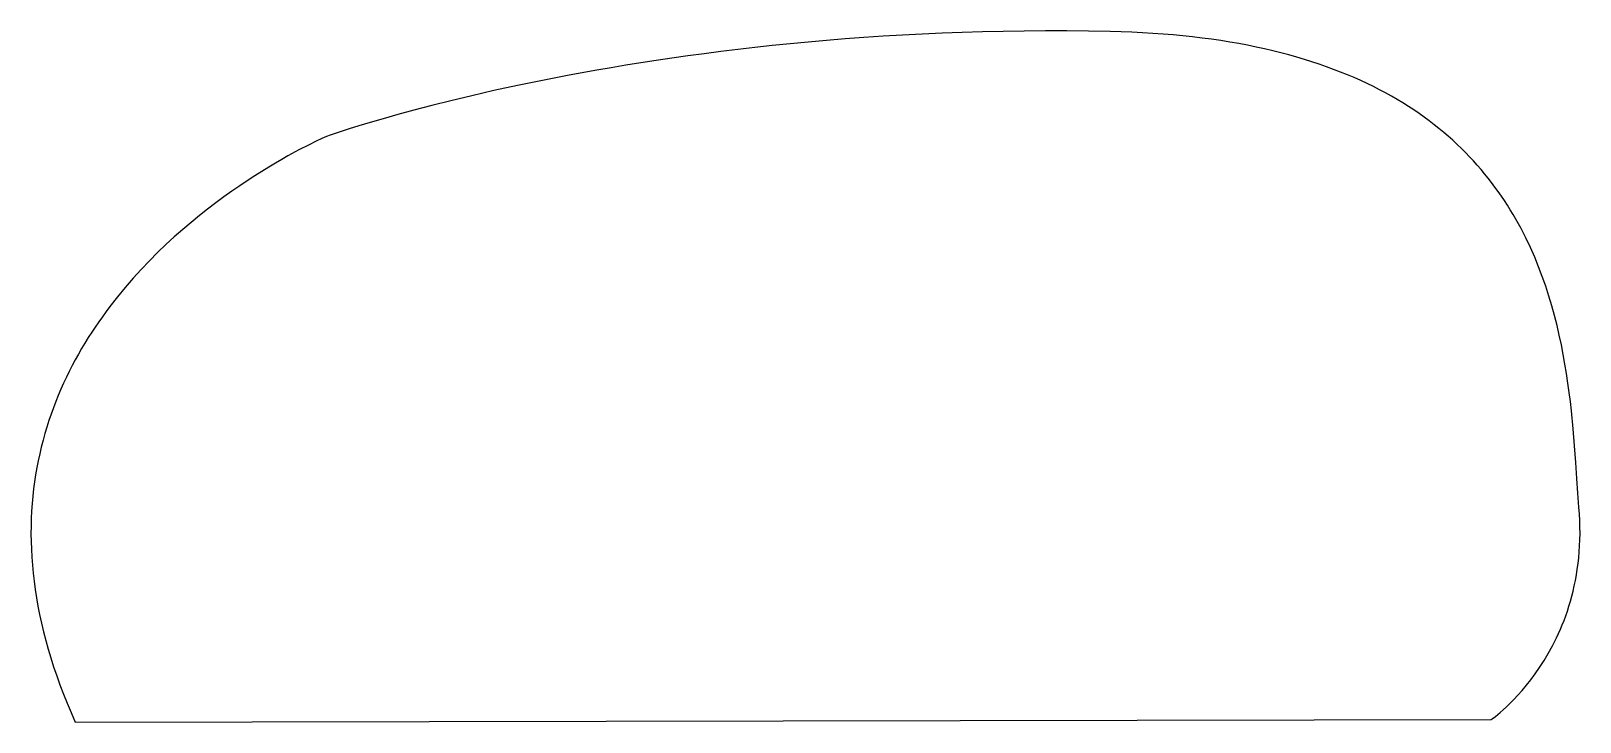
# Model space of a CAD drawing. Extents: x -1248 to 1474, y -429 to 787.
import ezdxf

# ---------------------------------------------------------------- set-up
doc = ezdxf.new("R2010")
doc.units = 0

msp = doc.modelspace()

# ---------------------------------------------------------------- linework, layer by layer
at = {"layer": 'Layer 1'}
for p, q in [((85.403219, 763.905408), (54.208951, 760.732016)), ((117.097068, 766.912274), (85.403219, 763.905408)), ((149.284018, 769.742991), (117.097068, 766.912274)), ((181.95759, 772.387938), (149.284018, 769.742991)), ((215.111301, 774.837491), (181.95759, 772.387938)), ((248.738673, 777.082029), (215.111301, 774.837491)), ((282.833226, 779.111928), (248.738673, 777.082029)), ((317.388478, 780.917567), (282.833226, 779.111928)), ((352.397949, 782.489323), (317.388478, 780.917567)), ((387.85516, 783.817574), (352.397949, 782.489323)), ((423.75363, 784.892697), (387.85516, 783.817574)), ((460.08688, 785.70507), (423.75363, 784.892697)), ((496.848427, 786.24507), (460.08688, 785.70507)), ((534.031793, 786.503076), (496.848427, 786.24507)), ((571.630498, 786.469464), (534.031793, 786.503076)), ((609.63806, 786.134613), (571.630498, 786.469464)), ((648.048, 785.4889), (609.63806, 786.134613)), ((667.198164, 784.986603), (648.048, 785.4889)), ((686.041381, 784.285684), (667.198164, 784.986603)), ((704.580192, 783.38861), (686.041381, 784.285684)), ((722.817137, 782.297849), (704.580192, 783.38861)), ((740.754757, 781.015867), (722.817137, 782.297849)), ((758.395592, 779.545131), (740.754757, 781.015867)), ((775.742183, 777.888109), (758.395592, 779.545131)), ((792.797071, 776.047266), (775.742183, 777.888109)), ((809.562796, 774.025071), (792.797071, 776.047266)), ((826.041899, 771.82399), (809.562796, 774.025071)), ((842.236921, 769.446489), (826.041899, 771.82399)), ((858.150402, 766.895037), (842.236921, 769.446489)), ((873.784882, 764.1721), (858.150402, 766.895037)), ((889.142903, 761.280145), (873.784882, 764.1721)), ((-122.102556, 738.733466), (-149.618309, 734.663817)), ((-94.041861, 742.703945), (-122.102556, 738.733466)), ((-65.442703, 746.565632), (-94.041861, 742.703945)), ((-36.311563, 750.308905), (-65.442703, 746.565632)), ((-6.65492, 753.924142), (-36.311563, 750.308905)), ((23.520744, 757.401719), (-6.65492, 753.924142)), ((54.208951, 760.732016), (23.520744, 757.401719)), ((904.227005, 758.221639), (889.142903, 761.280145)), ((919.039728, 754.999048), (904.227005, 758.221639)), ((933.583613, 751.614841), (919.039728, 754.999048)), ((947.861201, 748.071483), (933.583613, 751.614841)), ((961.875032, 744.371443), (947.861201, 748.071483)), ((975.627648, 740.517186), (961.875032, 744.371443)), ((989.121588, 736.511179), (975.627648, 740.517186)), ((1002.359393, 732.355891), (989.121588, 736.511179)), ((-302.906126, 708.702219), (-349.34875, 699.691213)), ((-254.102283, 717.585975), (-302.906126, 708.702219)), ((-228.831105, 721.956078), (-254.102283, 717.585975)), ((-202.989063, 726.265501), (-228.831105, 721.956078)), ((-176.582638, 730.504621), (-202.989063, 726.265501)), ((-149.618309, 734.663817), (-176.582638, 730.504621)), ((1015.343603, 728.053787), (1002.359393, 732.355891)), ((1028.07676, 723.607335), (1015.343603, 728.053787)), ((1040.561405, 719.019001), (1028.07676, 723.607335)), ((1052.800076, 714.291253), (1040.561405, 719.019001)), ((1064.795316, 709.426557), (1052.800076, 714.291253)), ((1076.549665, 704.427382), (1064.795316, 709.426557)), ((-434.942975, 681.595362), (-473.990892, 672.664477)), ((-393.378314, 690.629934), (-434.942975, 681.595362)), ((-349.34875, 699.691213), (-393.378314, 690.629934)), ((1088.065663, 699.296192), (1076.549665, 704.427382)), ((1099.345851, 694.035456), (1088.065663, 699.296192)), ((1110.392769, 688.647641), (1099.345851, 694.035456)), ((1121.208959, 683.135213), (1110.392769, 688.647641)), ((1131.796961, 677.500639), (1121.208959, 683.135213)), ((-544.329125, 655.421681), (-575.515757, 647.263728)), ((-510.470223, 663.914256), (-544.329125, 655.421681)), ((-473.990892, 672.664477), (-510.470223, 663.914256)), ((1142.159315, 671.746386), (1131.796961, 677.500639)), ((1152.298562, 665.874922), (1142.159315, 671.746386)), ((1162.217243, 659.888713), (1152.298562, 665.874922)), ((1171.917898, 653.790227), (1162.217243, 659.888713)), ((1181.403068, 647.581929), (1171.917898, 653.790227)), ((-629.664844, 632.259611), (-652.523614, 625.567404)), ((-603.978278, 639.517379), (-629.664844, 632.259611)), ((-575.515757, 647.263728), (-603.978278, 639.517379)), ((1190.675294, 641.266288), (1181.403068, 647.581929)), ((1199.737115, 634.84577), (1190.675294, 641.266288)), ((1208.591073, 628.322842), (1199.737115, 634.84577)), ((1217.239708, 621.699971), (1208.591073, 628.322842)), ((-729.002, 601.0239), (-737.451893, 597.237788)), ((-722.58606, 603.284048), (-729.002, 601.0239)), ((-703.61473, 609.653938), (-722.58606, 603.284048)), ((-689.550399, 614.187588), (-703.61473, 609.653938)), ((-672.502747, 619.517737), (-689.550399, 614.187588)), ((-652.523614, 625.567404), (-672.502747, 619.517737)), ((1225.685562, 614.979625), (1217.239708, 621.699971)), ((1233.931174, 608.164269), (1225.685562, 614.979625)), ((1241.979084, 601.256371), (1233.931174, 608.164269)), ((1249.831835, 594.258398), (1241.979084, 601.256371)), ((-777.611405, 577.213421), (-796.982377, 566.666117)), ((-761.008537, 585.816613), (-777.611405, 577.213421)), ((-747.509969, 592.487474), (-761.008537, 585.816613)), ((-737.451893, 597.237788), (-747.509969, 592.487474)), ((1257.491966, 587.172817), (1249.831835, 594.258398)), ((1264.962018, 580.002095), (1257.491966, 587.172817)), ((1272.244531, 572.748699), (1264.962018, 580.002095)), ((1279.342046, 565.415096), (1272.244531, 572.748699)), ((-830.493607, 547.174175), (-842.683859, 539.692041)), ((-818.78526, 554.162917), (-830.493607, 547.174175)), ((-807.600842, 560.65974), (-818.78526, 554.162917)), ((-796.982377, 566.666117), (-807.600842, 560.65974)), ((1286.257104, 558.003752), (1279.342046, 565.415096)), ((1292.992246, 550.517136), (1286.257104, 558.003752)), ((1299.550011, 542.957713), (1292.992246, 550.517136)), ((-868.341981, 523.241705), (-881.725801, 514.270557)), ((-855.313992, 531.715041), (-868.341981, 523.241705)), ((-842.683859, 539.692041), (-855.313992, 531.715041)), ((1305.932941, 535.32795), (1299.550011, 542.957713)), ((1312.143577, 527.630316), (1305.932941, 535.32795)), ((1318.184457, 519.867276), (1312.143577, 527.630316)), ((1324.058125, 512.041298), (1318.184457, 519.867276)), ((-909.392841, 494.82894), (-923.592012, 484.355525)), ((-895.423429, 504.800127), (-909.392841, 494.82894)), ((-881.725801, 514.270557), (-895.423429, 504.800127)), ((1329.767119, 504.154848), (1324.058125, 512.041298)), ((1335.313981, 496.210394), (1329.767119, 504.154848)), ((1340.701251, 488.210402), (1335.313981, 496.210394)), ((-937.978917, 473.378408), (-952.511533, 461.896117)), ((-923.592012, 484.355525), (-937.978917, 473.378408)), ((1345.93147, 480.15734), (1340.701251, 488.210402)), ((1351.007178, 472.053674), (1345.93147, 480.15734)), ((1355.930916, 463.901872), (1351.007178, 472.053674)), ((1360.705225, 455.7044), (1355.930916, 463.901872)), ((-981.8458, 437.41012), (-996.563401, 424.403469)), ((-967.147835, 449.907178), (-981.8458, 437.41012)), ((-952.511533, 461.896117), (-967.147835, 449.907178)), ((1369.815717, 439.182315), (1360.705225, 455.7044)), ((1378.358979, 422.507156), (1369.815717, 439.182315)), ((-1011.258616, 410.885752), (-1025.889421, 396.855497)), ((-996.563401, 424.403469), (-1011.258616, 410.885752)), ((1386.355335, 405.698657), (1378.358979, 422.507156)), ((-1040.41379, 382.311231), (-1054.789699, 367.251482)), ((-1025.889421, 396.855497), (-1040.41379, 382.311231)), ((1393.82511, 388.776555), (1386.355335, 405.698657)), ((1400.78863, 371.760586), (1393.82511, 388.776555)), ((-1054.789699, 367.251482), (-1068.975125, 351.674775)), ((1407.266219, 354.670485), (1400.78863, 371.760586)), ((1413.278202, 337.525987), (1407.266219, 354.670485)), ((-1082.928043, 335.579639), (-1096.606428, 318.964601)), ((-1068.975125, 351.674775), (-1082.928043, 335.579639)), ((1418.844904, 320.34683), (1413.278202, 337.525987)), ((-1109.968257, 301.828188), (-1116.51733, 293.064005)), ((-1096.606428, 318.964601), (-1109.968257, 301.828188)), ((1423.98665, 303.152748), (1418.844904, 320.34683)), ((1428.723764, 285.963477), (1423.98665, 303.152748)), ((-1129.325528, 275.142768), (-1135.574147, 265.985345)), ((-1122.971505, 284.168927), (-1129.325528, 275.142768)), ((-1116.51733, 293.064005), (-1122.971505, 284.168927)), ((1433.076571, 268.798752), (1428.723764, 285.963477)), ((-1147.73416, 247.27597), (-1153.635048, 237.72365)), ((-1141.712109, 256.696474), (-1147.73416, 247.27597)), ((-1135.574147, 265.985345), (-1141.712109, 256.696474)), ((1437.065397, 251.678311), (1433.076571, 268.798752)), ((1440.710565, 234.621888), (1437.065397, 251.678311)), ((-1165.052322, 218.222823), (-1170.558201, 208.273949)), ((-1159.40952, 228.039329), (-1165.052322, 218.222823)), ((-1153.635048, 237.72365), (-1159.40952, 228.039329)), ((1444.032402, 217.649219), (1440.710565, 234.621888)), ((-1175.921905, 198.192521), (-1181.13818, 187.978357)), ((-1170.558201, 208.273949), (-1175.921905, 198.192521)), ((1447.051231, 200.780041), (1444.032402, 217.649219)), ((1449.787378, 184.034088), (1447.051231, 200.780041)), ((-1191.107433, 167.151081), (-1195.849904, 156.537601)), ((-1186.201774, 177.631271), (-1191.107433, 167.151081)), ((-1181.13818, 187.978357), (-1186.201774, 177.631271)), ((1452.261167, 167.431096), (1449.787378, 184.034088)), ((1454.492924, 150.990801), (1452.261167, 167.431096)), ((-1200.423934, 145.790647), (-1204.824271, 134.910036)), ((-1195.849904, 156.537601), (-1200.423934, 145.790647)), ((1456.502973, 134.73294), (1454.492924, 150.990801)), ((-1213.08285, 112.747105), (-1216.930587, 101.464417)), ((-1209.04566, 123.895583), (-1213.08285, 112.747105)), ((-1204.824271, 134.910036), (-1209.04566, 123.895583)), ((1458.311639, 118.677247), (1456.502973, 134.73294)), ((1461.406121, 87.25131), (1458.311639, 118.677247)), ((-1220.583618, 90.047335), (-1224.03669, 78.495675)), ((-1216.930587, 101.464417), (-1220.583618, 90.047335)), ((1463.938969, 56.870877), (1461.406121, 87.25131)), ((-1230.321945, 54.987884), (-1233.143622, 43.031385)), ((-1227.28455, 66.809252), (-1230.321945, 54.987884)), ((-1224.03669, 78.495675), (-1227.28455, 66.809252)), ((1466.072782, 27.693833), (1463.938969, 56.870877)), ((-1235.744328, 30.939572), (-1238.11881, 18.71226)), ((-1233.143622, 43.031385), (-1235.744328, 30.939572)), ((1467.970159, -0.121935), (1466.072782, 27.693833)), ((-1240.261814, 6.349266), (-1242.168088, -6.149595)), ((-1238.11881, 18.71226), (-1240.261814, 6.349266)), ((-1243.832379, -18.784507), (-1245.249434, -31.555654)), ((-1242.168088, -6.149595), (-1243.832379, -18.784507)), ((1469.793699, -26.418541), (1467.970159, -0.121935)), ((1471.706, -51.0381), (1469.793699, -26.418541)), ((-1246.414, -44.463219), (-1247.320823, -57.507388)), ((-1245.249434, -31.555654), (-1246.414, -44.463219)), ((1472.568314, -62.80495), (1471.706, -51.0381)), ((-1247.96465, -70.688344), (-1248.340229, -84.006271)), ((-1247.320823, -57.507388), (-1247.96465, -70.688344)), ((1473.150107, -74.377292), (1472.568314, -62.80495)), ((1473.45992, -85.755418), (1473.150107, -74.377292)), ((-1248.340229, -84.006271), (-1248.442307, -97.461354)), ((-1248.442307, -97.461354), (-1248.26563, -111.053776)), ((1472.842912, -118.727456), (1473.297781, -107.930206)), ((1473.297781, -107.930206), (1473.506298, -96.939625)), ((1473.506298, -96.939625), (1473.45992, -85.755418)), ((-1248.26563, -111.053776), (-1247.804946, -124.783722)), ((-1247.804946, -124.783722), (-1247.055001, -138.651375)), ((1471.228287, -139.743141), (1472.150233, -129.331669)), ((1472.150233, -129.331669), (1472.842912, -118.727456)), ((-1247.055001, -138.651375), (-1246.010542, -152.65692)), ((-1246.010542, -152.65692), (-1244.666317, -166.800541)), ((1467.172268, -169.82405), (1468.730762, -159.989037)), ((1468.730762, -159.989037), (1470.085616, -149.962165)), ((1470.085616, -149.962165), (1471.228287, -139.743141)), ((-1244.666317, -166.800541), (-1243.017072, -181.082422)), ((-1243.017072, -181.082422), (-1241.057555, -195.502747)), ((1461.360366, -198.180887), (1463.478528, -188.919681)), ((1463.478528, -188.919681), (1465.418676, -179.4675)), ((1465.418676, -179.4675), (1467.172268, -169.82405)), ((-1241.057555, -195.502747), (-1238.782511, -210.061701)), ((-1238.782511, -210.061701), (-1236.186689, -224.759466)), ((1454.023224, -224.821603), (1456.624172, -216.131553)), ((1456.624172, -216.131553), (1459.072734, -207.251413)), ((1459.072734, -207.251413), (1461.360366, -198.180887)), ((-1236.186689, -224.759466), (-1233.264835, -239.596228)), ((-1233.264835, -239.596228), (-1230.011696, -254.572171)), ((1445.391482, -249.754151), (1448.398336, -241.632607)), ((1448.398336, -241.632607), (1451.278431, -233.321856)), ((1451.278431, -233.321856), (1454.023224, -224.821603)), ((-1230.011696, -254.572171), (-1226.42202, -269.687478)), ((-1226.42202, -269.687478), (-1222.490552, -284.942333)), ((1435.695784, -272.986485), (1439.031664, -265.430795)), ((1439.031664, -265.430795), (1442.266411, -257.686782)), ((1442.266411, -257.686782), (1445.391482, -249.754151)), ((-1222.490552, -284.942333), (-1218.21204, -300.336922)), ((1417.798376, -307.950386), (1425.166772, -294.526556)), ((1425.166772, -294.526556), (1428.754796, -287.534071)), ((1428.754796, -287.534071), (1432.267314, -280.354145)), ((1432.267314, -280.354145), (1435.695784, -272.986485)), ((-1218.21204, -300.336922), (-1213.581232, -315.871427)), ((-1213.581232, -315.871427), (-1208.592873, -331.546033)), ((1402.531375, -332.561725), (1410.230464, -320.62799)), ((1410.230464, -320.62799), (1417.798376, -307.950386)), ((-1208.592873, -331.546033), (-1203.241711, -347.360924)), ((-1203.241711, -347.360924), (-1197.522493, -363.316285)), ((1387.013018, -354.207013), (1394.769447, -343.753947)), ((1394.769447, -343.753947), (1402.531375, -332.561725)), ((-1197.522493, -363.316285), (-1191.429966, -379.412298)), ((-1191.429966, -379.412298), (-1184.958877, -395.649149)), ((1364.460114, -381.154837), (1371.790014, -372.905102)), ((1371.790014, -372.905102), (1379.330428, -363.923279)), ((1379.330428, -363.923279), (1387.013018, -354.207013)), ((-1184.958877, -395.649149), (-1178.103973, -412.027022)), ((1333.360187, -411.50468), (1338.612435, -406.880035)), ((1338.612435, -406.880035), (1344.416891, -401.535084)), ((1344.416891, -401.535084), (1350.705215, -395.467472)), ((1350.705215, -395.467472), (1357.409069, -388.674842)), ((1357.409069, -388.674842), (1364.460114, -381.154837)), ((-1178.103973, -412.027022), (-1170.86, -428.5461)), ((-1170.86, -428.548), (1317.27, -424.2581)), ((-1170.86, -428.5461), (-1170.86, -428.548)), ((1317.27, -424.2581), (1319.240034, -422.847337)), ((1319.240034, -422.847337), (1324.785666, -418.602481)), ((1324.785666, -418.602481), (1333.360187, -411.50468))]:
    msp.add_line(p, q, dxfattribs=at)

doc.saveas('drawing.dxf')
